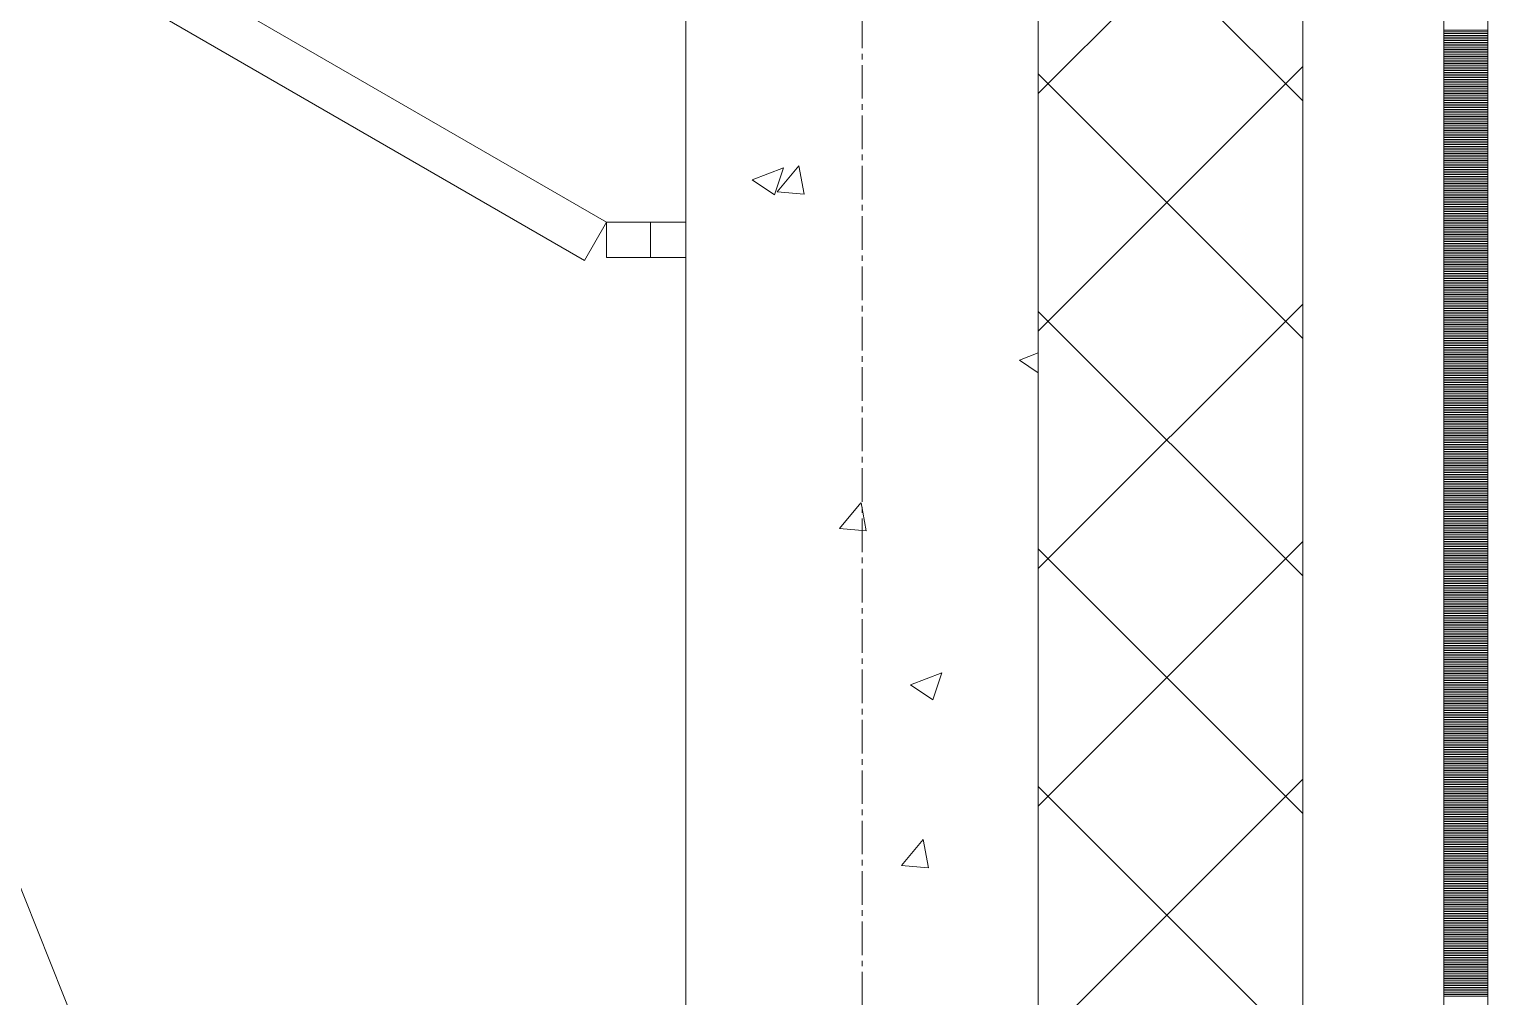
# Model space of a CAD drawing. Header units: millimetres. Extents: x -7155 to 483283, y -227682 to 148426.
# Drawn here: x 19628 to 20455, y 57001 to 57549 of the extents above; entities that cross this region are included whole.
import ezdxf

# ---------------------------------------------------------------- set-up
doc = ezdxf.new("R2010")
doc.units = ezdxf.units.MM
doc.linetypes.add('CENTER2', pattern=[28.575, 19.05, -3.175, 3.175, -3.175])
doc.layers.add('АР_Оси_РД_100', color=7, linetype='Continuous', lineweight=0, true_color=0x525252)
doc.layers.add('РД_Оси_100', color=7, linetype='Continuous', lineweight=0, true_color=0x525252)
for name, color, linetype, lineweight in [('АР_Стены ГКЛ', 1, 'Continuous', 15), ('АР_Стены ПЕНОблок', 52, 'Continuous', 20), ('АР_Тонкая', 254, 'Continuous', 5), ('АР_Утеплитель', 31, 'Continuous', 0), ('АР_Штриховка', 8, 'Continuous', 0), ('Двери кабины', 252, 'Continuous', 0), ('РД_Разуклонка к трапам', 124, 'Continuous', 0)]:
    doc.layers.add(name, color=color, linetype=linetype, lineweight=lineweight)

# ---------------------------------------------------------------- blocks, each defined once
blk = doc.blocks.new('СОШ_2200_АР_ОСИ_М100_28.05.24')
at = {"layer": 'АР_Оси_РД_100', "linetype": 'CENTER2'}
blk.add_line((20100, -6155), (20100, 139938.679), dxfattribs=at)

msp = doc.modelspace()

# ---------------------------------------------------------------- linework, layer by layer
at = {"layer": 'АР_Стены ГКЛ', "color": 18, "linetype": 'Continuous', "lineweight": 15, "true_color": 0x000000}
for p, q in [((20000, 57440), (19980, 57440)), ((19980, 57440), (19980, 57420)), ((20000, 57420), (20000, 57440)), ((19980, 57420), (20000, 57420))]:
    msp.add_line(p, q, dxfattribs=at)
at = {"layer": 'АР_Стены ПЕНОблок', "color": 18, "linetype": 'Continuous', "lineweight": 20, "true_color": 0x000000}
for p, q in [((20000, 61700), (20000, 51500)), ((20200, 51500), (20200, 61700))]:
    msp.add_line(p, q, dxfattribs=at)
at = {"layer": 'АР_Тонкая', "color": 18, "linetype": 'Continuous', "lineweight": 5, "true_color": 0x000000}
for p, q in [((20350, 61700), (20350, 51500)), ((20430, 51500), (20430, 61700)), ((20430, 61700), (20430, 51500)), ((20455, 51500), (20455, 61700))]:
    msp.add_line(p, q, dxfattribs=at)
at = {"layer": 'АР_Утеплитель', "color": 18, "linetype": 'Continuous', "lineweight": 0, "true_color": 0x000000}
for p, q in [((20200, 61700), (20200, 51500)), ((20350, 51500), (20350, 61700))]:
    msp.add_line(p, q, dxfattribs=at)
at = {"layer": 'АР_Штриховка', "color": 18, "linetype": 'Continuous', "lineweight": 0, "true_color": 0x000000}
for p, q in [((20200, 57512.96), (20350, 57662.96)), ((20350, 57508.82), (20200, 57658.82)), ((20430, 57549), (20455, 57549)), ((20430, 57548), (20455, 57548)), ((20430, 57547), (20455, 57547)), ((20430, 57546), (20455, 57546)), ((20430, 57545), (20455, 57545)), ((20430, 57544), (20455, 57544)), ((20430, 57543), (20455, 57543)), ((20430, 57542), (20455, 57542)), ((20430, 57541), (20455, 57541)), ((20430, 57540), (20455, 57540)), ((20430, 57539), (20455, 57539)), ((20430, 57538), (20455, 57538)), ((20430, 57537), (20455, 57537)), ((20430, 57536), (20455, 57536)), ((20200, 57378.26), (20350, 57528.26)), ((20430, 57535), (20455, 57535)), ((20430, 57534), (20455, 57534)), ((20430, 57533), (20455, 57533)), ((20430, 57532), (20455, 57532)), ((20430, 57531), (20455, 57531)), ((20430, 57530), (20455, 57530)), ((20430, 57529), (20455, 57529)), ((20430, 57528), (20455, 57528)), ((20430, 57527), (20455, 57527)), ((20350, 57374.12), (20200, 57524.12)), ((20430, 57526), (20455, 57526)), ((20430, 57525), (20455, 57525)), ((20430, 57524), (20455, 57524)), ((20430, 57523), (20455, 57523)), ((20430, 57522), (20455, 57522)), ((20430, 57521), (20455, 57521)), ((20430, 57520), (20455, 57520)), ((20430, 57519), (20455, 57519)), ((20430, 57518), (20455, 57518)), ((20430, 57517), (20455, 57517)), ((20430, 57516), (20455, 57516)), ((20430, 57515), (20455, 57515)), ((20430, 57514), (20455, 57514)), ((20430, 57513), (20455, 57513)), ((20430, 57512), (20455, 57512)), ((20430, 57511), (20455, 57511)), ((20430, 57510), (20455, 57510)), ((20430, 57509), (20455, 57509)), ((20430, 57508), (20455, 57508)), ((20430, 57507), (20455, 57507)), ((20430, 57506), (20455, 57506)), ((20430, 57505), (20455, 57505)), ((20430, 57504), (20455, 57504)), ((20430, 57503), (20455, 57503)), ((20430, 57502), (20455, 57502)), ((20430, 57501), (20455, 57501)), ((20430, 57500), (20455, 57500)), ((20430, 57499), (20455, 57499)), ((20430, 57498), (20455, 57498)), ((20430, 57497), (20455, 57497)), ((20430, 57496), (20455, 57496)), ((20430, 57495), (20455, 57495)), ((20430, 57494), (20455, 57494)), ((20430, 57493), (20455, 57493)), ((20430, 57492), (20455, 57492)), ((20430, 57491), (20455, 57491)), ((20430, 57490), (20455, 57490)), ((20430, 57489), (20455, 57489)), ((20430, 57488), (20455, 57488)), ((20430, 57487), (20455, 57487)), ((20430, 57486), (20455, 57486)), ((20430, 57485), (20455, 57485)), ((20430, 57484), (20455, 57484)), ((20430, 57483), (20455, 57483)), ((20430, 57482), (20455, 57482)), ((20430, 57481), (20455, 57481)), ((20430, 57480), (20455, 57480)), ((20430, 57479), (20455, 57479)), ((20430, 57478), (20455, 57478)), ((20037.72, 57464.11), (20055.5, 57470.93)), ((20050.33, 57455.54), (20055.48, 57470.89)), ((20051.9, 57457.32), (20064.15, 57471.92)), ((20067.16, 57456.01), (20064.23, 57471.93)), ((20430, 57477), (20455, 57477)), ((20430, 57476), (20455, 57476)), ((20430, 57475), (20455, 57475)), ((20430, 57474), (20455, 57474)), ((20430, 57473), (20455, 57473)), ((20430, 57472), (20455, 57472)), ((20430, 57471), (20455, 57471)), ((20430, 57470), (20455, 57470)), ((20430, 57469), (20455, 57469)), ((20037.69, 57464.06), (20050.33, 57455.54)), ((20430, 57468), (20455, 57468)), ((20430, 57467), (20455, 57467)), ((20430, 57466), (20455, 57466)), ((20430, 57465), (20455, 57465)), ((20430, 57464), (20455, 57464)), ((20430, 57463), (20455, 57463)), ((20430, 57462), (20455, 57462)), ((20430, 57461), (20455, 57461)), ((20051.9, 57457.32), (20067.08, 57455.99)), ((20430, 57460), (20455, 57460)), ((20430, 57459), (20455, 57459)), ((20430, 57458), (20455, 57458)), ((20430, 57457), (20455, 57457)), ((20430, 57456), (20455, 57456)), ((20430, 57455), (20455, 57455)), ((20430, 57454), (20455, 57454)), ((20430, 57453), (20455, 57453)), ((20430, 57452), (20455, 57452)), ((20430, 57451), (20455, 57451)), ((20430, 57450), (20455, 57450)), ((20430, 57449), (20455, 57449)), ((20430, 57448), (20455, 57448)), ((20430, 57447), (20455, 57447)), ((20430, 57446), (20455, 57446)), ((20430, 57445), (20455, 57445)), ((20430, 57444), (20455, 57444)), ((20430, 57443), (20455, 57443)), ((20430, 57442), (20455, 57442)), ((20430, 57441), (20455, 57441)), ((20430, 57440), (20455, 57440)), ((20430, 57439), (20455, 57439)), ((20430, 57438), (20455, 57438)), ((20430, 57437), (20455, 57437)), ((20430, 57436), (20455, 57436)), ((20430, 57435), (20455, 57435)), ((20430, 57434), (20455, 57434)), ((20430, 57433), (20455, 57433)), ((20430, 57432), (20455, 57432)), ((20430, 57431), (20455, 57431)), ((20430, 57430), (20455, 57430)), ((20430, 57429), (20455, 57429)), ((20430, 57428), (20455, 57428)), ((20430, 57427), (20455, 57427)), ((20430, 57426), (20455, 57426)), ((20430, 57425), (20455, 57425)), ((20430, 57424), (20455, 57424)), ((20430, 57423), (20455, 57423)), ((20430, 57422), (20455, 57422)), ((20430, 57421), (20455, 57421)), ((20430, 57420), (20455, 57420)), ((20430, 57419), (20455, 57419)), ((20430, 57418), (20455, 57418)), ((20430, 57417), (20455, 57417)), ((20430, 57416), (20455, 57416)), ((20430, 57415), (20455, 57415)), ((20430, 57414), (20455, 57414)), ((20430, 57413), (20455, 57413)), ((20430, 57412), (20455, 57412)), ((20430, 57411), (20455, 57411)), ((20430, 57410), (20455, 57410)), ((20430, 57409), (20455, 57409)), ((20430, 57408), (20455, 57408)), ((20430, 57407), (20455, 57407)), ((20430, 57406), (20455, 57406)), ((20430, 57405), (20455, 57405)), ((20430, 57404), (20455, 57404)), ((20430, 57403), (20455, 57403)), ((20430, 57402), (20455, 57402)), ((20430, 57401), (20455, 57401)), ((20430, 57400), (20455, 57400)), ((20430, 57399), (20455, 57399)), ((20430, 57398), (20455, 57398)), ((20430, 57397), (20455, 57397)), ((20430, 57396), (20455, 57396)), ((20430, 57395), (20455, 57395)), ((20200, 57243.56), (20350, 57393.56)), ((20350, 57239.41), (20200, 57389.41)), ((20430, 57394), (20455, 57394)), ((20430, 57393), (20455, 57393)), ((20430, 57392), (20455, 57392)), ((20430, 57391), (20455, 57391)), ((20430, 57390), (20455, 57390)), ((20430, 57389), (20455, 57389)), ((20430, 57388), (20455, 57388)), ((20430, 57387), (20455, 57387)), ((20430, 57386), (20455, 57386)), ((20430, 57385), (20455, 57385)), ((20430, 57384), (20455, 57384)), ((20430, 57383), (20455, 57383)), ((20430, 57382), (20455, 57382)), ((20430, 57381), (20455, 57381)), ((20430, 57380), (20455, 57380)), ((20430, 57379), (20455, 57379)), ((20430, 57378), (20455, 57378)), ((20430, 57377), (20455, 57377)), ((20430, 57376), (20455, 57376)), ((20430, 57375), (20455, 57375)), ((20430, 57374), (20455, 57374)), ((20430, 57373), (20455, 57373)), ((20430, 57372), (20455, 57372)), ((20430, 57371), (20455, 57371)), ((20430, 57370), (20455, 57370)), ((20189.31, 57361.8), (20200, 57354.58)), ((20189.33, 57361.84), (20200, 57365.94)), ((20430, 57369), (20455, 57369)), ((20430, 57368), (20455, 57368)), ((20430, 57367), (20455, 57367)), ((20430, 57366), (20455, 57366)), ((20430, 57365), (20455, 57365)), ((20430, 57364), (20455, 57364)), ((20430, 57363), (20455, 57363)), ((20430, 57362), (20455, 57362)), ((20430, 57361), (20455, 57361)), ((20430, 57360), (20455, 57360)), ((20430, 57359), (20455, 57359)), ((20430, 57358), (20455, 57358)), ((20430, 57357), (20455, 57357)), ((20430, 57356), (20455, 57356)), ((20430, 57355), (20455, 57355)), ((20430, 57354), (20455, 57354)), ((20430, 57353), (20455, 57353)), ((20430, 57352), (20455, 57352)), ((20430, 57351), (20455, 57351)), ((20430, 57350), (20455, 57350)), ((20430, 57349), (20455, 57349)), ((20430, 57348), (20455, 57348)), ((20430, 57347), (20455, 57347)), ((20430, 57346), (20455, 57346)), ((20430, 57345), (20455, 57345)), ((20430, 57344), (20455, 57344)), ((20430, 57343), (20455, 57343)), ((20430, 57342), (20455, 57342)), ((20430, 57341), (20455, 57341)), ((20430, 57340), (20455, 57340)), ((20430, 57339), (20455, 57339)), ((20430, 57338), (20455, 57338)), ((20430, 57337), (20455, 57337)), ((20430, 57336), (20455, 57336)), ((20430, 57335), (20455, 57335)), ((20430, 57334), (20455, 57334)), ((20430, 57333), (20455, 57333)), ((20430, 57332), (20455, 57332)), ((20430, 57331), (20455, 57331)), ((20430, 57330), (20455, 57330)), ((20430, 57329), (20455, 57329)), ((20430, 57328), (20455, 57328)), ((20430, 57327), (20455, 57327)), ((20430, 57326), (20455, 57326)), ((20430, 57325), (20455, 57325)), ((20430, 57324), (20455, 57324)), ((20430, 57323), (20455, 57323)), ((20430, 57322), (20455, 57322)), ((20430, 57321), (20455, 57321)), ((20430, 57320), (20455, 57320)), ((20430, 57319), (20455, 57319)), ((20430, 57318), (20455, 57318)), ((20430, 57317), (20455, 57317)), ((20430, 57316), (20455, 57316)), ((20430, 57315), (20455, 57315)), ((20430, 57314), (20455, 57314)), ((20430, 57313), (20455, 57313)), ((20430, 57312), (20455, 57312)), ((20430, 57311), (20455, 57311)), ((20430, 57310), (20455, 57310)), ((20430, 57309), (20455, 57309)), ((20430, 57308), (20455, 57308)), ((20430, 57307), (20455, 57307)), ((20430, 57306), (20455, 57306)), ((20430, 57305), (20455, 57305)), ((20430, 57304), (20455, 57304)), ((20430, 57303), (20455, 57303)), ((20430, 57302), (20455, 57302)), ((20430, 57301), (20455, 57301)), ((20430, 57300), (20455, 57300)), ((20430, 57299), (20455, 57299)), ((20430, 57298), (20455, 57298)), ((20430, 57297), (20455, 57297)), ((20430, 57296), (20455, 57296)), ((20430, 57295), (20455, 57295)), ((20430, 57294), (20455, 57294)), ((20430, 57293), (20455, 57293)), ((20430, 57292), (20455, 57292)), ((20430, 57291), (20455, 57291)), ((20430, 57290), (20455, 57290)), ((20430, 57289), (20455, 57289)), ((20430, 57288), (20455, 57288)), ((20430, 57287), (20455, 57287)), ((20087.14, 57266.27), (20099.39, 57280.86)), ((20102.41, 57264.95), (20099.47, 57280.87)), ((20430, 57286), (20455, 57286)), ((20430, 57285), (20455, 57285)), ((20430, 57284), (20455, 57284)), ((20430, 57283), (20455, 57283)), ((20430, 57282), (20455, 57282)), ((20430, 57281), (20455, 57281)), ((20430, 57280), (20455, 57280)), ((20430, 57279), (20455, 57279)), ((20430, 57278), (20455, 57278)), ((20430, 57277), (20455, 57277)), ((20430, 57276), (20455, 57276)), ((20430, 57275), (20455, 57275)), ((20430, 57274), (20455, 57274)), ((20430, 57273), (20455, 57273)), ((20430, 57272), (20455, 57272)), ((20430, 57271), (20455, 57271)), ((20087.14, 57266.26), (20102.33, 57264.94)), ((20430, 57270), (20455, 57270)), ((20430, 57269), (20455, 57269)), ((20430, 57268), (20455, 57268)), ((20430, 57267), (20455, 57267)), ((20430, 57266), (20455, 57266)), ((20430, 57265), (20455, 57265)), ((20430, 57264), (20455, 57264)), ((20430, 57263), (20455, 57263)), ((20200, 57108.85), (20350, 57258.85)), ((20350, 57104.71), (20200, 57254.71)), ((20430, 57262), (20455, 57262)), ((20430, 57261), (20455, 57261)), ((20430, 57260), (20455, 57260)), ((20430, 57259), (20455, 57259)), ((20430, 57258), (20455, 57258)), ((20430, 57257), (20455, 57257)), ((20430, 57256), (20455, 57256)), ((20430, 57255), (20455, 57255)), ((20430, 57254), (20455, 57254)), ((20430, 57253), (20455, 57253)), ((20430, 57252), (20455, 57252)), ((20430, 57251), (20455, 57251)), ((20430, 57250), (20455, 57250)), ((20430, 57249), (20455, 57249)), ((20430, 57248), (20455, 57248)), ((20430, 57247), (20455, 57247)), ((20430, 57246), (20455, 57246)), ((20430, 57245), (20455, 57245)), ((20430, 57244), (20455, 57244)), ((20430, 57243), (20455, 57243)), ((20430, 57242), (20455, 57242)), ((20430, 57241), (20455, 57241)), ((20430, 57240), (20455, 57240)), ((20430, 57239), (20455, 57239)), ((20430, 57238), (20455, 57238)), ((20430, 57237), (20455, 57237)), ((20430, 57236), (20455, 57236)), ((20430, 57235), (20455, 57235)), ((20430, 57234), (20455, 57234)), ((20430, 57233), (20455, 57233)), ((20430, 57232), (20455, 57232)), ((20430, 57231), (20455, 57231)), ((20430, 57230), (20455, 57230)), ((20430, 57229), (20455, 57229)), ((20430, 57228), (20455, 57228)), ((20430, 57227), (20455, 57227)), ((20430, 57226), (20455, 57226)), ((20430, 57225), (20455, 57225)), ((20430, 57224), (20455, 57224)), ((20430, 57223), (20455, 57223)), ((20430, 57222), (20455, 57222)), ((20430, 57221), (20455, 57221)), ((20430, 57220), (20455, 57220)), ((20430, 57219), (20455, 57219)), ((20430, 57218), (20455, 57218)), ((20430, 57217), (20455, 57217)), ((20430, 57216), (20455, 57216)), ((20430, 57215), (20455, 57215)), ((20430, 57214), (20455, 57214)), ((20430, 57213), (20455, 57213)), ((20430, 57212), (20455, 57212)), ((20430, 57211), (20455, 57211)), ((20430, 57210), (20455, 57210)), ((20430, 57209), (20455, 57209)), ((20430, 57208), (20455, 57208)), ((20430, 57207), (20455, 57207)), ((20430, 57206), (20455, 57206)), ((20430, 57205), (20455, 57205)), ((20430, 57204), (20455, 57204)), ((20430, 57203), (20455, 57203)), ((20430, 57202), (20455, 57202)), ((20430, 57201), (20455, 57201)), ((20430, 57200), (20455, 57200)), ((20430, 57199), (20455, 57199)), ((20430, 57198), (20455, 57198)), ((20430, 57197), (20455, 57197)), ((20430, 57196), (20455, 57196)), ((20430, 57195), (20455, 57195)), ((20430, 57194), (20455, 57194)), ((20430, 57193), (20455, 57193)), ((20430, 57192), (20455, 57192)), ((20430, 57191), (20455, 57191)), ((20430, 57190), (20455, 57190)), ((20430, 57189), (20455, 57189)), ((20430, 57188), (20455, 57188)), ((20127.53, 57177.65), (20145.31, 57184.48)), ((20140.15, 57169.08), (20145.3, 57184.43)), ((20430, 57187), (20455, 57187)), ((20430, 57186), (20455, 57186)), ((20430, 57185), (20455, 57185)), ((20430, 57184), (20455, 57184)), ((20430, 57183), (20455, 57183)), ((20430, 57182), (20455, 57182)), ((20430, 57181), (20455, 57181)), ((20430, 57180), (20455, 57180)), ((20127.51, 57177.61), (20140.14, 57169.09)), ((20430, 57179), (20455, 57179)), ((20430, 57178), (20455, 57178)), ((20430, 57177), (20455, 57177)), ((20430, 57176), (20455, 57176)), ((20430, 57175), (20455, 57175)), ((20430, 57174), (20455, 57174)), ((20430, 57173), (20455, 57173)), ((20430, 57172), (20455, 57172)), ((20430, 57171), (20455, 57171)), ((20430, 57170), (20455, 57170)), ((20430, 57169), (20455, 57169)), ((20430, 57168), (20455, 57168)), ((20430, 57167), (20455, 57167)), ((20430, 57166), (20455, 57166)), ((20430, 57165), (20455, 57165)), ((20430, 57164), (20455, 57164)), ((20430, 57163), (20455, 57163)), ((20430, 57162), (20455, 57162)), ((20430, 57161), (20455, 57161)), ((20430, 57160), (20455, 57160)), ((20430, 57159), (20455, 57159)), ((20430, 57158), (20455, 57158)), ((20430, 57157), (20455, 57157)), ((20430, 57156), (20455, 57156)), ((20430, 57155), (20455, 57155)), ((20430, 57154), (20455, 57154)), ((20430, 57153), (20455, 57153)), ((20430, 57152), (20455, 57152)), ((20430, 57151), (20455, 57151)), ((20430, 57150), (20455, 57150)), ((20430, 57149), (20455, 57149)), ((20430, 57148), (20455, 57148)), ((20430, 57147), (20455, 57147)), ((20430, 57146), (20455, 57146)), ((20430, 57145), (20455, 57145)), ((20430, 57144), (20455, 57144)), ((20430, 57143), (20455, 57143)), ((20430, 57142), (20455, 57142)), ((20430, 57141), (20455, 57141)), ((20430, 57140), (20455, 57140)), ((20430, 57139), (20455, 57139)), ((20430, 57138), (20455, 57138)), ((20430, 57137), (20455, 57137)), ((20430, 57136), (20455, 57136)), ((20430, 57135), (20455, 57135)), ((20430, 57134), (20455, 57134)), ((20430, 57133), (20455, 57133)), ((20430, 57132), (20455, 57132)), ((20430, 57131), (20455, 57131)), ((20430, 57130), (20455, 57130)), ((20200, 56974.15), (20350, 57124.15)), ((20430, 57129), (20455, 57129)), ((20430, 57128), (20455, 57128)), ((20430, 57127), (20455, 57127)), ((20430, 57126), (20455, 57126)), ((20430, 57125), (20455, 57125)), ((20430, 57124), (20455, 57124)), ((20430, 57123), (20455, 57123)), ((20430, 57122), (20455, 57122)), ((20350, 56970.01), (20200, 57120.01)), ((20430, 57121), (20455, 57121)), ((20430, 57120), (20455, 57120)), ((20430, 57119), (20455, 57119)), ((20430, 57118), (20455, 57118)), ((20430, 57117), (20455, 57117)), ((20430, 57116), (20455, 57116)), ((20430, 57115), (20455, 57115)), ((20430, 57114), (20455, 57114)), ((20430, 57113), (20455, 57113)), ((20430, 57112), (20455, 57112)), ((20430, 57111), (20455, 57111)), ((20430, 57110), (20455, 57110)), ((20430, 57109), (20455, 57109)), ((20430, 57108), (20455, 57108)), ((20430, 57107), (20455, 57107)), ((20430, 57106), (20455, 57106)), ((20430, 57105), (20455, 57105)), ((20430, 57104), (20455, 57104)), ((20430, 57103), (20455, 57103)), ((20430, 57102), (20455, 57102)), ((20430, 57101), (20455, 57101)), ((20430, 57100), (20455, 57100)), ((20430, 57099), (20455, 57099)), ((20430, 57098), (20455, 57098)), ((20430, 57097), (20455, 57097)), ((20122.39, 57075.21), (20134.63, 57089.8)), ((20137.65, 57073.89), (20134.71, 57089.82)), ((20430, 57096), (20455, 57096)), ((20430, 57095), (20455, 57095)), ((20430, 57094), (20455, 57094)), ((20430, 57093), (20455, 57093)), ((20430, 57092), (20455, 57092)), ((20430, 57091), (20455, 57091)), ((20430, 57090), (20455, 57090)), ((20430, 57089), (20455, 57089)), ((20430, 57088), (20455, 57088)), ((20430, 57087), (20455, 57087)), ((20430, 57086), (20455, 57086)), ((20430, 57085), (20455, 57085)), ((20430, 57084), (20455, 57084)), ((20430, 57083), (20455, 57083)), ((20430, 57082), (20455, 57082)), ((20430, 57081), (20455, 57081)), ((20122.39, 57075.21), (20137.57, 57073.88)), ((20430, 57080), (20455, 57080)), ((20430, 57079), (20455, 57079)), ((20430, 57078), (20455, 57078)), ((20430, 57077), (20455, 57077)), ((20430, 57076), (20455, 57076)), ((20430, 57075), (20455, 57075)), ((20430, 57074), (20455, 57074)), ((20430, 57073), (20455, 57073)), ((20430, 57072), (20455, 57072)), ((20430, 57071), (20455, 57071)), ((20430, 57070), (20455, 57070)), ((20430, 57069), (20455, 57069)), ((20430, 57068), (20455, 57068)), ((20430, 57067), (20455, 57067)), ((20430, 57066), (20455, 57066)), ((20430, 57065), (20455, 57065)), ((20430, 57064), (20455, 57064)), ((20430, 57063), (20455, 57063)), ((20430, 57062), (20455, 57062)), ((20430, 57061), (20455, 57061)), ((20430, 57060), (20455, 57060)), ((20430, 57059), (20455, 57059)), ((20430, 57058), (20455, 57058)), ((20430, 57057), (20455, 57057)), ((20430, 57056), (20455, 57056)), ((20430, 57055), (20455, 57055)), ((20430, 57054), (20455, 57054)), ((20430, 57053), (20455, 57053)), ((20430, 57052), (20455, 57052)), ((20430, 57051), (20455, 57051)), ((20430, 57050), (20455, 57050)), ((20430, 57049), (20455, 57049)), ((20430, 57048), (20455, 57048)), ((20430, 57047), (20455, 57047)), ((20430, 57046), (20455, 57046)), ((20430, 57045), (20455, 57045)), ((20430, 57044), (20455, 57044)), ((20430, 57043), (20455, 57043)), ((20430, 57042), (20455, 57042)), ((20430, 57041), (20455, 57041)), ((20430, 57040), (20455, 57040)), ((20430, 57039), (20455, 57039)), ((20430, 57038), (20455, 57038)), ((20430, 57037), (20455, 57037)), ((20430, 57036), (20455, 57036)), ((20430, 57035), (20455, 57035)), ((20430, 57034), (20455, 57034)), ((20430, 57033), (20455, 57033)), ((20430, 57032), (20455, 57032)), ((20430, 57031), (20455, 57031)), ((20430, 57030), (20455, 57030)), ((20430, 57029), (20455, 57029)), ((20430, 57028), (20455, 57028)), ((20430, 57027), (20455, 57027)), ((20430, 57026), (20455, 57026)), ((20430, 57025), (20455, 57025)), ((20430, 57024), (20455, 57024)), ((20430, 57023), (20455, 57023)), ((20430, 57022), (20455, 57022)), ((20430, 57021), (20455, 57021)), ((20430, 57020), (20455, 57020)), ((20430, 57019), (20455, 57019)), ((20430, 57018), (20455, 57018)), ((20430, 57017), (20455, 57017)), ((20430, 57016), (20455, 57016)), ((20430, 57015), (20455, 57015)), ((20430, 57014), (20455, 57014)), ((20430, 57013), (20455, 57013)), ((20430, 57012), (20455, 57012)), ((20430, 57011), (20455, 57011)), ((20430, 57010), (20455, 57010)), ((20430, 57009), (20455, 57009)), ((20430, 57008), (20455, 57008)), ((20430, 57007), (20455, 57007)), ((20430, 57006), (20455, 57006)), ((20430, 57005), (20455, 57005)), ((20430, 57004), (20455, 57004)), ((20430, 57003), (20455, 57003)), ((20430, 57002), (20455, 57002)), ((20430, 57001), (20455, 57001))]:
    msp.add_line(p, q, dxfattribs=at)
at = {"layer": 'Двери кабины', "color": 18, "linetype": 'Continuous', "lineweight": 0, "true_color": 0x000000}
for points in [[(19955, 57440), (19942.5, 57418.35), (19292.98, 57793.35), (19305.48, 57815)], [(19955, 57420), (19980, 57420), (19980, 57440), (19955, 57440)]]:
    msp.add_lwpolyline(points, close=True, dxfattribs=at)
at = {"layer": 'РД_Разуклонка к трапам', "color": 18, "ltscale": 2, "true_color": 0x000000}
msp.add_line((18850, 58990.87), (20000, 56120), dxfattribs=at)

# ---------------------------------------------------------------- block references
at = {"layer": 'РД_Оси_100'}
msp.add_blockref('СОШ_2200_АР_ОСИ_М100_28.05.24', (0, 0), dxfattribs=at)

doc.saveas('drawing.dxf')
